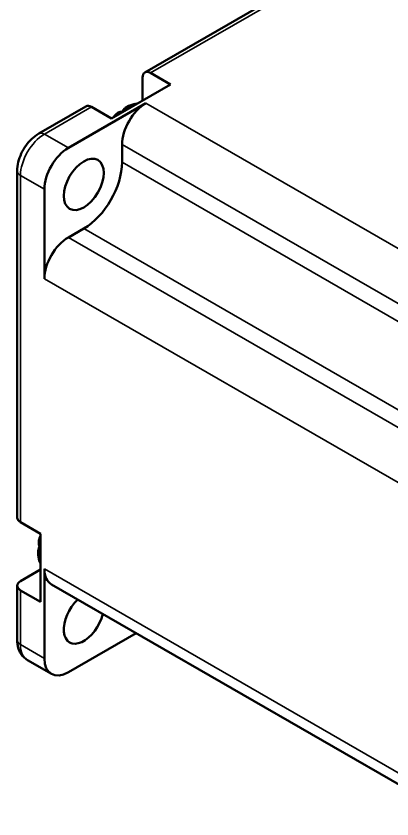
# Model space of a CAD drawing. Header units: millimetres. Extents: x -573 to 765, y -109 to 361.
# Drawn here: x -184.1 to -150.7, y 231.5 to 302.8 of the extents above; entities that cross this region are included whole.
import ezdxf

# ---------------------------------------------------------------- set-up
doc = ezdxf.new("R2010")
doc.units = ezdxf.units.MM
doc.header["$LTSCALE"] = 1.2
doc.layers.add('외형선(ISO)', color=7, linetype='Continuous', lineweight=50)
doc.layers.add('좁은 외형선(ISO)', color=7, linetype='Continuous', lineweight=35)

msp = doc.modelspace()

# ---------------------------------------------------------------- linework, layer by layer
at = {"layer": '외형선(ISO)', "color": 0}
for p, q in [((-172.64, 297.778), (-145.982, 313.169)), ((-172.847, 297.321), (-172.847, 295.279)), ((-172.14, 297.729), (-170.372, 296.708)), ((-170.372, 296.708), (-175.604, 293.687)), ((-182.044, 292.349), (-177.872, 294.757)), ((-179.423, 291.074), (-172.543, 295.047)), ((-175.604, 293.687), (-177.372, 294.708)), ((-174.664, 291.372), (-174.664, 289.797)), ((-183.958, 289.033), (-183.958, 258.251)), ((-181.544, 279.456), (-181.544, 287.4)), ((-178.058, 283.918), (-179.423, 283.13)), ((-183.666, 257.843), (-181.898, 256.822)), ((-181.898, 256.822), (-181.898, 250.78)), ((-181.898, 253.638), (-183.666, 252.617)), ((-181.544, 245.759), (-181.544, 253.703)), ((-180.923, 252.33), (-144.86, 231.509)), ((-183.958, 252.209), (-183.958, 247.392)), ((-181.898, 250.78), (-183.666, 251.801)), ((-173.421, 247.999), (-179.423, 244.534)), ((-180.923, 244.386), (-183.044, 245.61))]:
    msp.add_line(p, q, dxfattribs=at)
for centre, start, end in [((-172.988, 291.973), 96.31407, 101.26179), ((-172.988, 291.973), 138.73821, 143.68593), ((-179.105, 255.414), 156.31407, 161.26179), ((-179.105, 255.414), 198.73821, 203.68593)]:
    msp.add_arc(centre, 3.05, start, end, dxfattribs=at)
for centre, major_axis, start_param, end_param in [((-172.14, 296.912), (-0.5, 0.866), 5.497787, 7.068583), ((-177.372, 293.891), (-0.5, 0.866), 5.497787, 6.283185), ((-172.543, 292.597), (-1.5, -2.598), 3.926991, 5.497787), ((-172.988, 294.014), (-1.747, 0), 5.022166, 5.973409), ((-172.423, 292.299), (-1.472, 2.549), 6.053713, 6.145922), ((-173.554, 291.646), (-1.472, 2.549), 6.053713, 6.476589), ((-179.423, 288.625), (1.5, 2.598), 0.785398, 2.356194), ((-178.058, 287.837), (-2.4, -4.157), 0.785398, 2.356194), ((-179.423, 280.68), (-1.5, -2.598), 3.926991, 5.497787), ((-182.958, 258.251), (-1, 0), 0, 0.785398), ((-179.105, 256.067), (-2.943, 0), 6.089782, 6.512657), ((-180.872, 254.393), (-0.874, 1.513), 0.309777, 1.26102), ((-179.105, 254.761), (-2.943, 0), 0.137263, 0.229472), ((-179.423, 254.928), (-1.5, -2.598), 5.497787, 6.283185), ((-182.958, 252.209), (-1, 0), 5.497787, 7.068583), ((-178.058, 249.347), (-1.25, -2.165), 4.234071, 8.3323), ((-179.423, 246.984), (-1.5, -2.598), 5.497787, 7.068583)]:
    msp.add_ellipse(centre, major_axis=major_axis, ratio=0.57735, start_param=start_param, end_param=end_param, dxfattribs=at)
msp.add_ellipse((-178.058, 287.837), major_axis=(1.25, 2.165), ratio=0.57735, dxfattribs=at)
for points, knots in [([(-183.958, 289.033), (-183.958, 289.295), (-183.923, 289.556), (-183.799, 290.07), (-183.709, 290.324), (-183.483, 290.812), (-183.348, 291.048), (-183.037, 291.488), (-182.863, 291.692), (-182.479, 292.057), (-182.271, 292.218), (-182.044, 292.349)], [3.141593, 3.141593, 3.141593, 3.141593, 3.455752, 3.455752, 3.769911, 3.769911, 4.08407, 4.08407, 4.39823, 4.39823, 4.712389, 4.712389, 4.712389, 4.712389]), ([(-183.044, 245.61), (-183.175, 245.686), (-183.295, 245.78), (-183.504, 245.991), (-183.592, 246.108), (-183.737, 246.352), (-183.794, 246.48), (-183.88, 246.738), (-183.911, 246.868), (-183.95, 247.13), (-183.958, 247.261), (-183.958, 247.392)], [2.3561945, 2.3561945, 2.3561945, 2.3561945, 2.5132741, 2.5132741, 2.6703538, 2.6703538, 2.8274334, 2.8274334, 2.984513, 2.984513, 3.1415927, 3.1415927, 3.1415927, 3.1415927])]:
    msp.add_open_spline(points, degree=3, knots=knots, dxfattribs=at)
at = {"layer": '좁은 외형선(ISO)', "color": 0}
for p, q in [((-172.14, 297.729), (-145.482, 313.12)), ((-181.544, 292.299), (-177.372, 294.708)), ((-147.967, 280.858), (-172.543, 295.047)), ((-181.544, 292.299), (-179.423, 291.074)), ((-138.602, 270.552), (-174.664, 291.372)), ((-138.602, 268.976), (-174.664, 289.797)), ((-183.666, 257.843), (-183.666, 288.625)), ((-181.544, 287.4), (-183.666, 288.625)), ((-141.996, 263.097), (-178.058, 283.918)), ((-143.36, 262.309), (-179.423, 283.13)), ((-145.482, 258.635), (-181.544, 279.456)), ((-145.482, 232.883), (-181.544, 253.703)), ((-183.666, 246.984), (-183.666, 251.801)), ((-183.666, 246.984), (-181.544, 245.759))]:
    msp.add_line(p, q, dxfattribs=at)
for centre, major_axis, start_param, end_param in [((-181.544, 289.85), (1.5, 2.598), 0.785398, 2.356194), ((-181.544, 291.483), (-0.5, 0.866), 5.497787, 6.283185), ((-182.958, 289.033), (-1, 0), 0, 0.785398), ((-182.958, 247.392), (-1, 0), 0, 0.785398), ((-181.544, 248.208), (-1.5, -2.598), 5.497787, 6.283185)]:
    msp.add_ellipse(centre, major_axis=major_axis, ratio=0.57735, start_param=start_param, end_param=end_param, dxfattribs=at)

doc.saveas('drawing.dxf')
